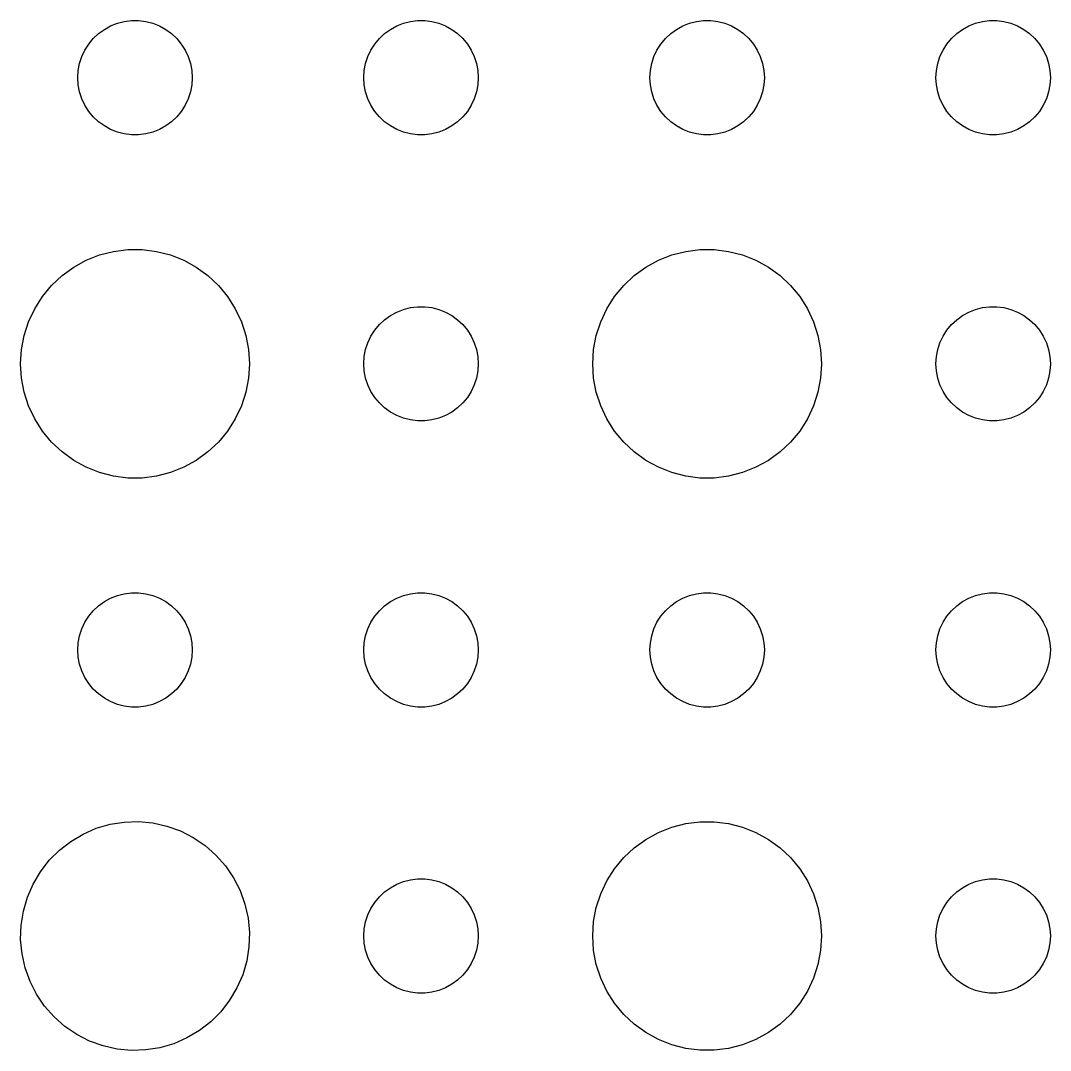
# Model space of a CAD drawing. Header units: metres. Extents: x -54 to 54, y 56 to 164.
# Drawn here: x -3 to 24, y 107 to 134 of the extents above; entities that cross this region are included whole.
import ezdxf

# ---------------------------------------------------------------- set-up
doc = ezdxf.new("R2010")
doc.units = ezdxf.units.M

msp = doc.modelspace()

# ---------------------------------------------------------------- linework, layer by layer
for p, q in [((-0.63866, 133.857), (-0.46352, 133.927)), ((-0.46352, 133.927), (-0.28107, 133.973)), ((-0.28107, 133.973), (-0.09418, 133.997)), ((-0.09418, 133.997), (0.09418, 133.997)), ((0.09418, 133.997), (0.28107, 133.973)), ((0.28107, 133.973), (0.46352, 133.927)), ((0.46352, 133.927), (0.63866, 133.857)), ((6.86133, 133.857), (7.03647, 133.927)), ((7.03647, 133.927), (7.21892, 133.973)), ((7.21892, 133.973), (7.40581, 133.997)), ((7.40581, 133.997), (7.59418, 133.997)), ((7.59418, 133.997), (7.78107, 133.973)), ((7.78107, 133.973), (7.96352, 133.927)), ((7.96352, 133.927), (8.13866, 133.857)), ((14.3613, 133.857), (14.5365, 133.927)), ((14.5365, 133.927), (14.7189, 133.973)), ((14.7189, 133.973), (14.9058, 133.997)), ((14.9058, 133.997), (15.0942, 133.997)), ((15.0942, 133.997), (15.2811, 133.973)), ((15.2811, 133.973), (15.4635, 133.927)), ((15.4635, 133.927), (15.6387, 133.857)), ((21.8613, 133.857), (22.0365, 133.927)), ((22.0365, 133.927), (22.2189, 133.973)), ((22.2189, 133.973), (22.4058, 133.997)), ((22.4058, 133.997), (22.5942, 133.997)), ((22.5942, 133.997), (22.7811, 133.973)), ((22.7811, 133.973), (22.9635, 133.927)), ((22.9635, 133.927), (23.1387, 133.857)), ((-1.09344, 133.527), (-0.95613, 133.656)), ((-0.95613, 133.656), (-0.80373, 133.766)), ((-0.80373, 133.766), (-0.63866, 133.857)), ((0.63866, 133.857), (0.80373, 133.766)), ((0.80373, 133.766), (0.95613, 133.656)), ((0.95613, 133.656), (1.09344, 133.527)), ((6.40654, 133.527), (6.54385, 133.656)), ((6.54385, 133.656), (6.69626, 133.766)), ((6.69626, 133.766), (6.86133, 133.857)), ((8.13866, 133.857), (8.30373, 133.766)), ((8.30373, 133.766), (8.45613, 133.656)), ((8.45613, 133.656), (8.59344, 133.527)), ((13.9065, 133.527), (14.0439, 133.656)), ((14.0439, 133.656), (14.1963, 133.766)), ((14.1963, 133.766), (14.3613, 133.857)), ((15.6387, 133.857), (15.8037, 133.766)), ((15.8037, 133.766), (15.9561, 133.656)), ((15.9561, 133.656), (16.0934, 133.527)), ((21.4065, 133.527), (21.5439, 133.656)), ((21.5439, 133.656), (21.6963, 133.766)), ((21.6963, 133.766), (21.8613, 133.857)), ((23.1387, 133.857), (23.3037, 133.766)), ((23.3037, 133.766), (23.4561, 133.656)), ((23.4561, 133.656), (23.5934, 133.527)), ((-1.31445, 133.223), (-1.21352, 133.382)), ((-1.21352, 133.382), (-1.09344, 133.527)), ((1.09344, 133.527), (1.21352, 133.382)), ((1.21352, 133.382), (1.31445, 133.223)), ((6.18553, 133.223), (6.28647, 133.382)), ((6.28647, 133.382), (6.40654, 133.527)), ((8.59344, 133.527), (8.71352, 133.382)), ((8.71352, 133.382), (8.81445, 133.223)), ((13.6855, 133.223), (13.7865, 133.382)), ((13.7865, 133.382), (13.9065, 133.527)), ((16.0934, 133.527), (16.2135, 133.382)), ((16.2135, 133.382), (16.3145, 133.223)), ((21.1855, 133.223), (21.2865, 133.382)), ((21.2865, 133.382), (21.4065, 133.527)), ((23.5934, 133.527), (23.7135, 133.382)), ((23.7135, 133.382), (23.8145, 133.223)), ((-1.39465, 133.052), (-1.31445, 133.223)), ((1.31445, 133.223), (1.39465, 133.052)), ((6.10533, 133.052), (6.18553, 133.223)), ((8.81445, 133.223), (8.89465, 133.052)), ((13.6053, 133.052), (13.6855, 133.223)), ((16.3145, 133.223), (16.3947, 133.052)), ((21.1053, 133.052), (21.1855, 133.223)), ((23.8145, 133.223), (23.8947, 133.052)), ((-1.48816, 132.688), (-1.45287, 132.873)), ((-1.45287, 132.873), (-1.39465, 133.052)), ((1.39465, 133.052), (1.45287, 132.873)), ((1.45287, 132.873), (1.48816, 132.688)), ((6.01183, 132.688), (6.04712, 132.873)), ((6.04712, 132.873), (6.10533, 133.052)), ((8.89465, 133.052), (8.95287, 132.873)), ((8.95287, 132.873), (8.98816, 132.688)), ((13.5118, 132.688), (13.5471, 132.873)), ((13.5471, 132.873), (13.6053, 133.052)), ((16.3947, 133.052), (16.4529, 132.873)), ((16.4529, 132.873), (16.4882, 132.688)), ((21.0118, 132.688), (21.0471, 132.873)), ((21.0471, 132.873), (21.1053, 133.052)), ((23.8947, 133.052), (23.9529, 132.873)), ((23.9529, 132.873), (23.9882, 132.688)), ((-1.5, 132.5), (-1.48816, 132.688)), ((1.48816, 132.688), (1.5, 132.5)), ((6, 132.5), (6.01183, 132.688)), ((8.98816, 132.688), (9, 132.5)), ((13.5, 132.5), (13.5118, 132.688)), ((16.4882, 132.688), (16.5, 132.5)), ((21, 132.5), (21.0118, 132.688)), ((23.9882, 132.688), (24, 132.5)), ((-1.48816, 132.312), (-1.5, 132.5)), ((-1.45287, 132.127), (-1.48816, 132.312)), ((1.48816, 132.312), (1.45287, 132.127)), ((1.5, 132.5), (1.48816, 132.312)), ((6.01183, 132.312), (6, 132.5)), ((6.04712, 132.127), (6.01183, 132.312)), ((8.98816, 132.312), (8.95287, 132.127)), ((9, 132.5), (8.98816, 132.312)), ((13.5118, 132.312), (13.5, 132.5)), ((13.5471, 132.127), (13.5118, 132.312)), ((16.4882, 132.312), (16.4529, 132.127)), ((16.5, 132.5), (16.4882, 132.312)), ((21.0118, 132.312), (21, 132.5)), ((21.0471, 132.127), (21.0118, 132.312)), ((23.9882, 132.312), (23.9529, 132.127)), ((24, 132.5), (23.9882, 132.312)), ((-1.39465, 131.948), (-1.45287, 132.127)), ((1.45287, 132.127), (1.39465, 131.948)), ((6.10533, 131.948), (6.04712, 132.127)), ((8.95287, 132.127), (8.89465, 131.948)), ((13.6053, 131.948), (13.5471, 132.127)), ((16.4529, 132.127), (16.3947, 131.948)), ((21.1053, 131.948), (21.0471, 132.127)), ((23.9529, 132.127), (23.8947, 131.948)), ((-1.31445, 131.777), (-1.39465, 131.948)), ((-1.21352, 131.618), (-1.31445, 131.777)), ((1.31445, 131.777), (1.21352, 131.618)), ((1.39465, 131.948), (1.31445, 131.777)), ((6.18553, 131.777), (6.10533, 131.948)), ((6.28647, 131.618), (6.18553, 131.777)), ((8.81445, 131.777), (8.71352, 131.618)), ((8.89465, 131.948), (8.81445, 131.777)), ((13.6855, 131.777), (13.6053, 131.948)), ((13.7865, 131.618), (13.6855, 131.777)), ((16.3145, 131.777), (16.2135, 131.618)), ((16.3947, 131.948), (16.3145, 131.777)), ((21.1855, 131.777), (21.1053, 131.948)), ((21.2865, 131.618), (21.1855, 131.777)), ((23.8145, 131.777), (23.7135, 131.618)), ((23.8947, 131.948), (23.8145, 131.777)), ((-1.09344, 131.473), (-1.21352, 131.618)), ((1.21352, 131.618), (1.09344, 131.473)), ((6.40654, 131.473), (6.28647, 131.618)), ((8.71352, 131.618), (8.59344, 131.473)), ((13.9065, 131.473), (13.7865, 131.618)), ((16.2135, 131.618), (16.0934, 131.473)), ((21.4065, 131.473), (21.2865, 131.618)), ((23.7135, 131.618), (23.5934, 131.473)), ((-0.95613, 131.344), (-1.09344, 131.473)), ((-0.80373, 131.234), (-0.95613, 131.344)), ((-0.63866, 131.143), (-0.80373, 131.234)), ((0.80373, 131.234), (0.63866, 131.143)), ((0.95613, 131.344), (0.80373, 131.234)), ((1.09344, 131.473), (0.95613, 131.344)), ((6.54385, 131.344), (6.40654, 131.473)), ((6.69626, 131.234), (6.54385, 131.344)), ((6.86133, 131.143), (6.69626, 131.234)), ((8.30373, 131.234), (8.13866, 131.143)), ((8.45613, 131.344), (8.30373, 131.234)), ((8.59344, 131.473), (8.45613, 131.344)), ((14.0439, 131.344), (13.9065, 131.473)), ((14.1963, 131.234), (14.0439, 131.344)), ((14.3613, 131.143), (14.1963, 131.234)), ((15.8037, 131.234), (15.6387, 131.143)), ((15.9561, 131.344), (15.8037, 131.234)), ((16.0934, 131.473), (15.9561, 131.344)), ((21.5439, 131.344), (21.4065, 131.473)), ((21.6963, 131.234), (21.5439, 131.344)), ((21.8613, 131.143), (21.6963, 131.234)), ((23.3037, 131.234), (23.1387, 131.143)), ((23.4561, 131.344), (23.3037, 131.234)), ((23.5934, 131.473), (23.4561, 131.344)), ((-0.46352, 131.073), (-0.63866, 131.143)), ((-0.28107, 131.027), (-0.46352, 131.073)), ((-0.09418, 131.003), (-0.28107, 131.027)), ((0.09418, 131.003), (-0.09418, 131.003)), ((0.28107, 131.027), (0.09418, 131.003)), ((0.46352, 131.073), (0.28107, 131.027)), ((0.63866, 131.143), (0.46352, 131.073)), ((7.03647, 131.073), (6.86133, 131.143)), ((7.21892, 131.027), (7.03647, 131.073)), ((7.40581, 131.003), (7.21892, 131.027)), ((7.59418, 131.003), (7.40581, 131.003)), ((7.78107, 131.027), (7.59418, 131.003)), ((7.96352, 131.073), (7.78107, 131.027)), ((8.13866, 131.143), (7.96352, 131.073)), ((14.5365, 131.073), (14.3613, 131.143)), ((14.7189, 131.027), (14.5365, 131.073)), ((14.9058, 131.003), (14.7189, 131.027)), ((15.0942, 131.003), (14.9058, 131.003)), ((15.2811, 131.027), (15.0942, 131.003)), ((15.4635, 131.073), (15.2811, 131.027)), ((15.6387, 131.143), (15.4635, 131.073)), ((22.0365, 131.073), (21.8613, 131.143)), ((22.2189, 131.027), (22.0365, 131.073)), ((22.4058, 131.003), (22.2189, 131.027)), ((22.5942, 131.003), (22.4058, 131.003)), ((22.7811, 131.027), (22.5942, 131.003)), ((22.9635, 131.073), (22.7811, 131.027)), ((23.1387, 131.143), (22.9635, 131.073)), ((-0.56213, 127.947), (-0.18837, 127.994)), ((-0.18837, 127.994), (0.18837, 127.994)), ((0.18837, 127.994), (0.56213, 127.947)), ((14.4379, 127.947), (14.8116, 127.994)), ((14.8116, 127.994), (15.1884, 127.994)), ((15.1884, 127.994), (15.5621, 127.947)), ((-1.60747, 127.533), (-1.27733, 127.714)), ((-1.27733, 127.714), (-0.92705, 127.853)), ((-0.92705, 127.853), (-0.56213, 127.947)), ((0.56213, 127.947), (0.92705, 127.853)), ((0.92705, 127.853), (1.27733, 127.714)), ((1.27733, 127.714), (1.60747, 127.533)), ((13.3925, 127.533), (13.7227, 127.714)), ((13.7227, 127.714), (14.0729, 127.853)), ((14.0729, 127.853), (14.4379, 127.947)), ((15.5621, 127.947), (15.927, 127.853)), ((15.927, 127.853), (16.2773, 127.714)), ((16.2773, 127.714), (16.6075, 127.533)), ((-1.91226, 127.312), (-1.60747, 127.533)), ((1.60747, 127.533), (1.91226, 127.312)), ((13.0877, 127.312), (13.3925, 127.533)), ((16.6075, 127.533), (16.9123, 127.312)), ((-2.1869, 127.054), (-1.91226, 127.312)), ((1.91226, 127.312), (2.1869, 127.054)), ((12.8131, 127.054), (13.0877, 127.312)), ((16.9123, 127.312), (17.1869, 127.054)), ((-2.42705, 126.763), (-2.1869, 127.054)), ((2.1869, 127.054), (2.42705, 126.763)), ((12.5729, 126.763), (12.8131, 127.054)), ((17.1869, 127.054), (17.427, 126.763)), ((-2.62891, 126.445), (-2.42705, 126.763)), ((2.42705, 126.763), (2.62891, 126.445)), ((12.3711, 126.445), (12.5729, 126.763)), ((17.427, 126.763), (17.6289, 126.445)), ((-2.78932, 126.104), (-2.62891, 126.445)), ((2.62891, 126.445), (2.78932, 126.104)), ((6.86133, 126.357), (7.03647, 126.427)), ((7.03647, 126.427), (7.21892, 126.473)), ((7.21892, 126.473), (7.40581, 126.497)), ((7.40581, 126.497), (7.59418, 126.497)), ((7.59418, 126.497), (7.78107, 126.473)), ((7.78107, 126.473), (7.96352, 126.427)), ((7.96352, 126.427), (8.13866, 126.357)), ((12.2107, 126.104), (12.3711, 126.445)), ((17.6289, 126.445), (17.7893, 126.104)), ((21.8613, 126.357), (22.0365, 126.427)), ((22.0365, 126.427), (22.2189, 126.473)), ((22.2189, 126.473), (22.4058, 126.497)), ((22.4058, 126.497), (22.5942, 126.497)), ((22.5942, 126.497), (22.7811, 126.473)), ((22.7811, 126.473), (22.9635, 126.427)), ((22.9635, 126.427), (23.1387, 126.357)), ((-2.90575, 125.746), (-2.78932, 126.104)), ((2.78932, 126.104), (2.90575, 125.746)), ((6.40654, 126.027), (6.54385, 126.156)), ((6.54385, 126.156), (6.69626, 126.266)), ((6.69626, 126.266), (6.86133, 126.357)), ((8.13866, 126.357), (8.30373, 126.266)), ((8.30373, 126.266), (8.45613, 126.156)), ((8.45613, 126.156), (8.59344, 126.027)), ((12.0942, 125.746), (12.2107, 126.104)), ((17.7893, 126.104), (17.9057, 125.746)), ((21.4065, 126.027), (21.5439, 126.156)), ((21.5439, 126.156), (21.6963, 126.266)), ((21.6963, 126.266), (21.8613, 126.357)), ((23.1387, 126.357), (23.3037, 126.266)), ((23.3037, 126.266), (23.4561, 126.156)), ((23.4561, 126.156), (23.5934, 126.027)), ((6.18553, 125.723), (6.28647, 125.882)), ((6.28647, 125.882), (6.40654, 126.027)), ((8.59344, 126.027), (8.71352, 125.882)), ((8.71352, 125.882), (8.81445, 125.723)), ((21.1855, 125.723), (21.2865, 125.882)), ((21.2865, 125.882), (21.4065, 126.027)), ((23.5934, 126.027), (23.7135, 125.882)), ((23.7135, 125.882), (23.8145, 125.723)), ((-2.97633, 125.376), (-2.90575, 125.746)), ((2.90575, 125.746), (2.97633, 125.376)), ((6.04712, 125.373), (6.10533, 125.552)), ((6.10533, 125.552), (6.18553, 125.723)), ((8.81445, 125.723), (8.89465, 125.552)), ((8.89465, 125.552), (8.95287, 125.373)), ((12.0237, 125.376), (12.0942, 125.746)), ((17.9057, 125.746), (17.9763, 125.376)), ((21.0471, 125.373), (21.1053, 125.552)), ((21.1053, 125.552), (21.1855, 125.723)), ((23.8145, 125.723), (23.8947, 125.552)), ((23.8947, 125.552), (23.9529, 125.373)), ((-3, 125), (-2.97633, 125.376)), ((2.97633, 125.376), (3, 125)), ((6.01183, 125.188), (6.04712, 125.373)), ((8.95287, 125.373), (8.98816, 125.188)), ((12, 125), (12.0237, 125.376)), ((17.9763, 125.376), (18, 125)), ((21.0118, 125.188), (21.0471, 125.373)), ((23.9529, 125.373), (23.9882, 125.188)), ((6, 125), (6.01183, 125.188)), ((8.98816, 125.188), (9, 125)), ((21, 125), (21.0118, 125.188)), ((23.9882, 125.188), (24, 125)), ((-2.97633, 124.624), (-3, 125)), ((3, 125), (2.97633, 124.624)), ((6.01183, 124.812), (6, 125)), ((6.04712, 124.627), (6.01183, 124.812)), ((8.98816, 124.812), (8.95287, 124.627)), ((9, 125), (8.98816, 124.812)), ((12.0237, 124.624), (12, 125)), ((18, 125), (17.9763, 124.624)), ((21.0118, 124.812), (21, 125)), ((21.0471, 124.627), (21.0118, 124.812)), ((23.9882, 124.812), (23.9529, 124.627)), ((24, 125), (23.9882, 124.812)), ((-2.90575, 124.254), (-2.97633, 124.624)), ((2.97633, 124.624), (2.90575, 124.254)), ((6.10533, 124.448), (6.04712, 124.627)), ((8.95287, 124.627), (8.89465, 124.448)), ((12.0942, 124.254), (12.0237, 124.624)), ((17.9763, 124.624), (17.9057, 124.254)), ((21.1053, 124.448), (21.0471, 124.627)), ((23.9529, 124.627), (23.8947, 124.448)), ((-2.78932, 123.896), (-2.90575, 124.254)), ((2.90575, 124.254), (2.78932, 123.896)), ((6.18553, 124.277), (6.10533, 124.448)), ((6.28647, 124.118), (6.18553, 124.277)), ((8.81445, 124.277), (8.71352, 124.118)), ((8.89465, 124.448), (8.81445, 124.277)), ((12.2107, 123.896), (12.0942, 124.254)), ((17.9057, 124.254), (17.7893, 123.896)), ((21.1855, 124.277), (21.1053, 124.448)), ((21.2865, 124.118), (21.1855, 124.277)), ((23.8145, 124.277), (23.7135, 124.118)), ((23.8947, 124.448), (23.8145, 124.277)), ((6.40654, 123.973), (6.28647, 124.118)), ((6.54385, 123.844), (6.40654, 123.973)), ((8.59344, 123.973), (8.45613, 123.844)), ((8.71352, 124.118), (8.59344, 123.973)), ((21.4065, 123.973), (21.2865, 124.118)), ((21.5439, 123.844), (21.4065, 123.973)), ((23.5934, 123.973), (23.4561, 123.844)), ((23.7135, 124.118), (23.5934, 123.973)), ((-2.62891, 123.555), (-2.78932, 123.896)), ((2.78932, 123.896), (2.62891, 123.555)), ((6.69626, 123.734), (6.54385, 123.844)), ((6.86133, 123.643), (6.69626, 123.734)), ((8.30373, 123.734), (8.13866, 123.643)), ((8.45613, 123.844), (8.30373, 123.734)), ((12.3711, 123.555), (12.2107, 123.896)), ((17.7893, 123.896), (17.6289, 123.555)), ((21.6963, 123.734), (21.5439, 123.844)), ((21.8613, 123.643), (21.6963, 123.734)), ((23.3037, 123.734), (23.1387, 123.643)), ((23.4561, 123.844), (23.3037, 123.734)), ((-2.42705, 123.237), (-2.62891, 123.555)), ((2.62891, 123.555), (2.42705, 123.237)), ((7.03647, 123.573), (6.86133, 123.643)), ((7.21892, 123.527), (7.03647, 123.573)), ((7.40581, 123.503), (7.21892, 123.527)), ((7.59418, 123.503), (7.40581, 123.503)), ((7.78107, 123.527), (7.59418, 123.503)), ((7.96352, 123.573), (7.78107, 123.527)), ((8.13866, 123.643), (7.96352, 123.573)), ((12.5729, 123.237), (12.3711, 123.555)), ((17.6289, 123.555), (17.427, 123.237)), ((22.0365, 123.573), (21.8613, 123.643)), ((22.2189, 123.527), (22.0365, 123.573)), ((22.4058, 123.503), (22.2189, 123.527)), ((22.5942, 123.503), (22.4058, 123.503)), ((22.7811, 123.527), (22.5942, 123.503)), ((22.9635, 123.573), (22.7811, 123.527)), ((23.1387, 123.643), (22.9635, 123.573)), ((-2.1869, 122.946), (-2.42705, 123.237)), ((2.42705, 123.237), (2.1869, 122.946)), ((12.8131, 122.946), (12.5729, 123.237)), ((17.427, 123.237), (17.1869, 122.946)), ((-1.91226, 122.688), (-2.1869, 122.946)), ((2.1869, 122.946), (1.91226, 122.688)), ((13.0877, 122.688), (12.8131, 122.946)), ((17.1869, 122.946), (16.9123, 122.688)), ((-1.60747, 122.467), (-1.91226, 122.688)), ((1.91226, 122.688), (1.60747, 122.467)), ((13.3925, 122.467), (13.0877, 122.688)), ((16.9123, 122.688), (16.6075, 122.467)), ((-1.27733, 122.286), (-1.60747, 122.467)), ((1.60747, 122.467), (1.27733, 122.286)), ((13.7227, 122.286), (13.3925, 122.467)), ((16.6075, 122.467), (16.2773, 122.286)), ((-0.92705, 122.147), (-1.27733, 122.286)), ((-0.56213, 122.053), (-0.92705, 122.147)), ((-0.18837, 122.006), (-0.56213, 122.053)), ((0.56213, 122.053), (0.18837, 122.006)), ((0.92705, 122.147), (0.56213, 122.053)), ((1.27733, 122.286), (0.92705, 122.147)), ((14.0729, 122.147), (13.7227, 122.286)), ((14.4379, 122.053), (14.0729, 122.147)), ((14.8116, 122.006), (14.4379, 122.053)), ((15.5621, 122.053), (15.1884, 122.006)), ((15.927, 122.147), (15.5621, 122.053)), ((16.2773, 122.286), (15.927, 122.147)), ((0.18837, 122.006), (-0.18837, 122.006)), ((15.1884, 122.006), (14.8116, 122.006)), ((-0.80373, 118.766), (-0.63866, 118.857)), ((-0.63866, 118.857), (-0.46352, 118.927)), ((-0.46352, 118.927), (-0.28107, 118.973)), ((-0.28107, 118.973), (-0.09418, 118.997)), ((-0.09418, 118.997), (0.09418, 118.997)), ((0.09418, 118.997), (0.28107, 118.973)), ((0.28107, 118.973), (0.46352, 118.927)), ((0.46352, 118.927), (0.63866, 118.857)), ((0.63866, 118.857), (0.80373, 118.766)), ((6.69626, 118.766), (6.86133, 118.857)), ((6.86133, 118.857), (7.03647, 118.927)), ((7.03647, 118.927), (7.21892, 118.973)), ((7.21892, 118.973), (7.40581, 118.997)), ((7.40581, 118.997), (7.59418, 118.997)), ((7.59418, 118.997), (7.78107, 118.973)), ((7.78107, 118.973), (7.96352, 118.927)), ((7.96352, 118.927), (8.13866, 118.857)), ((8.13866, 118.857), (8.30373, 118.766)), ((14.1963, 118.766), (14.3613, 118.857)), ((14.3613, 118.857), (14.5365, 118.927)), ((14.5365, 118.927), (14.7189, 118.973)), ((14.7189, 118.973), (14.9058, 118.997)), ((14.9058, 118.997), (15.0942, 118.997)), ((15.0942, 118.997), (15.2811, 118.973)), ((15.2811, 118.973), (15.4635, 118.927)), ((15.4635, 118.927), (15.6387, 118.857)), ((15.6387, 118.857), (15.8037, 118.766)), ((21.6963, 118.766), (21.8613, 118.857)), ((21.8613, 118.857), (22.0365, 118.927)), ((22.0365, 118.927), (22.2189, 118.973)), ((22.2189, 118.973), (22.4058, 118.997)), ((22.4058, 118.997), (22.5942, 118.997)), ((22.5942, 118.997), (22.7811, 118.973)), ((22.7811, 118.973), (22.9635, 118.927)), ((22.9635, 118.927), (23.1387, 118.857)), ((23.1387, 118.857), (23.3037, 118.766)), ((-1.09344, 118.527), (-0.95613, 118.656)), ((-0.95613, 118.656), (-0.80373, 118.766)), ((0.80373, 118.766), (0.95613, 118.656)), ((0.95613, 118.656), (1.09344, 118.527)), ((6.40654, 118.527), (6.54385, 118.656)), ((6.54385, 118.656), (6.69626, 118.766)), ((8.30373, 118.766), (8.45613, 118.656)), ((8.45613, 118.656), (8.59344, 118.527)), ((13.9065, 118.527), (14.0439, 118.656)), ((14.0439, 118.656), (14.1963, 118.766)), ((15.8037, 118.766), (15.9561, 118.656)), ((15.9561, 118.656), (16.0934, 118.527)), ((21.4065, 118.527), (21.5439, 118.656)), ((21.5439, 118.656), (21.6963, 118.766)), ((23.3037, 118.766), (23.4561, 118.656)), ((23.4561, 118.656), (23.5934, 118.527)), ((-1.31445, 118.223), (-1.21352, 118.382)), ((-1.21352, 118.382), (-1.09344, 118.527)), ((1.09344, 118.527), (1.21352, 118.382)), ((1.21352, 118.382), (1.31445, 118.223)), ((6.18553, 118.223), (6.28647, 118.382)), ((6.28647, 118.382), (6.40654, 118.527)), ((8.59344, 118.527), (8.71352, 118.382)), ((8.71352, 118.382), (8.81445, 118.223)), ((13.6855, 118.223), (13.7865, 118.382)), ((13.7865, 118.382), (13.9065, 118.527)), ((16.0934, 118.527), (16.2135, 118.382)), ((16.2135, 118.382), (16.3145, 118.223)), ((21.1855, 118.223), (21.2865, 118.382)), ((21.2865, 118.382), (21.4065, 118.527)), ((23.5934, 118.527), (23.7135, 118.382)), ((23.7135, 118.382), (23.8145, 118.223)), ((-1.45287, 117.873), (-1.39465, 118.052)), ((-1.39465, 118.052), (-1.31445, 118.223)), ((1.31445, 118.223), (1.39465, 118.052)), ((1.39465, 118.052), (1.45287, 117.873)), ((6.04712, 117.873), (6.10533, 118.052)), ((6.10533, 118.052), (6.18553, 118.223)), ((8.81445, 118.223), (8.89465, 118.052)), ((8.89465, 118.052), (8.95287, 117.873)), ((13.5471, 117.873), (13.6053, 118.052)), ((13.6053, 118.052), (13.6855, 118.223)), ((16.3145, 118.223), (16.3947, 118.052)), ((16.3947, 118.052), (16.4529, 117.873)), ((21.0471, 117.873), (21.1053, 118.052)), ((21.1053, 118.052), (21.1855, 118.223)), ((23.8145, 118.223), (23.8947, 118.052)), ((23.8947, 118.052), (23.9529, 117.873)), ((-1.48816, 117.688), (-1.45287, 117.873)), ((1.45287, 117.873), (1.48816, 117.688)), ((6.01183, 117.688), (6.04712, 117.873)), ((8.95287, 117.873), (8.98816, 117.688)), ((13.5118, 117.688), (13.5471, 117.873)), ((16.4529, 117.873), (16.4882, 117.688)), ((21.0118, 117.688), (21.0471, 117.873)), ((23.9529, 117.873), (23.9882, 117.688)), ((-1.5, 117.5), (-1.48816, 117.688)), ((-1.48816, 117.312), (-1.5, 117.5)), ((1.48816, 117.688), (1.5, 117.5)), ((1.5, 117.5), (1.48816, 117.312)), ((6, 117.5), (6.01183, 117.688)), ((6.01183, 117.312), (6, 117.5)), ((8.98816, 117.688), (9, 117.5)), ((9, 117.5), (8.98816, 117.312)), ((13.5, 117.5), (13.5118, 117.688)), ((13.5118, 117.312), (13.5, 117.5)), ((16.4882, 117.688), (16.5, 117.5)), ((16.5, 117.5), (16.4882, 117.312)), ((21, 117.5), (21.0118, 117.688)), ((21.0118, 117.312), (21, 117.5)), ((23.9882, 117.688), (24, 117.5)), ((24, 117.5), (23.9882, 117.312)), ((-1.45287, 117.127), (-1.48816, 117.312)), ((1.48816, 117.312), (1.45287, 117.127)), ((6.04712, 117.127), (6.01183, 117.312)), ((8.98816, 117.312), (8.95287, 117.127)), ((13.5471, 117.127), (13.5118, 117.312)), ((16.4882, 117.312), (16.4529, 117.127)), ((21.0471, 117.127), (21.0118, 117.312)), ((23.9882, 117.312), (23.9529, 117.127)), ((-1.39465, 116.948), (-1.45287, 117.127)), ((-1.31445, 116.777), (-1.39465, 116.948)), ((1.39465, 116.948), (1.31445, 116.777)), ((1.45287, 117.127), (1.39465, 116.948)), ((6.10533, 116.948), (6.04712, 117.127)), ((6.18553, 116.777), (6.10533, 116.948)), ((8.89465, 116.948), (8.81445, 116.777)), ((8.95287, 117.127), (8.89465, 116.948)), ((13.6053, 116.948), (13.5471, 117.127)), ((13.6855, 116.777), (13.6053, 116.948)), ((16.3947, 116.948), (16.3145, 116.777)), ((16.4529, 117.127), (16.3947, 116.948)), ((21.1053, 116.948), (21.0471, 117.127)), ((21.1855, 116.777), (21.1053, 116.948)), ((23.8947, 116.948), (23.8145, 116.777)), ((23.9529, 117.127), (23.8947, 116.948)), ((-1.21352, 116.618), (-1.31445, 116.777)), ((1.31445, 116.777), (1.21352, 116.618)), ((6.28647, 116.618), (6.18553, 116.777)), ((8.81445, 116.777), (8.71352, 116.618)), ((13.7865, 116.618), (13.6855, 116.777)), ((16.3145, 116.777), (16.2135, 116.618)), ((21.2865, 116.618), (21.1855, 116.777)), ((23.8145, 116.777), (23.7135, 116.618)), ((-1.09344, 116.473), (-1.21352, 116.618)), ((-0.95613, 116.344), (-1.09344, 116.473)), ((1.09344, 116.473), (0.95613, 116.344)), ((1.21352, 116.618), (1.09344, 116.473)), ((6.40654, 116.473), (6.28647, 116.618)), ((6.54385, 116.344), (6.40654, 116.473)), ((8.59344, 116.473), (8.45613, 116.344)), ((8.71352, 116.618), (8.59344, 116.473)), ((13.9065, 116.473), (13.7865, 116.618)), ((14.0439, 116.344), (13.9065, 116.473)), ((16.0934, 116.473), (15.9561, 116.344)), ((16.2135, 116.618), (16.0934, 116.473)), ((21.4065, 116.473), (21.2865, 116.618)), ((21.5439, 116.344), (21.4065, 116.473)), ((23.5934, 116.473), (23.4561, 116.344)), ((23.7135, 116.618), (23.5934, 116.473)), ((-0.80373, 116.234), (-0.95613, 116.344)), ((-0.63866, 116.143), (-0.80373, 116.234)), ((-0.46352, 116.073), (-0.63866, 116.143)), ((0.63866, 116.143), (0.46352, 116.073)), ((0.80373, 116.234), (0.63866, 116.143)), ((0.95613, 116.344), (0.80373, 116.234)), ((6.69626, 116.234), (6.54385, 116.344)), ((6.86133, 116.143), (6.69626, 116.234)), ((7.03647, 116.073), (6.86133, 116.143)), ((8.13866, 116.143), (7.96352, 116.073)), ((8.30373, 116.234), (8.13866, 116.143)), ((8.45613, 116.344), (8.30373, 116.234)), ((14.1963, 116.234), (14.0439, 116.344)), ((14.3613, 116.143), (14.1963, 116.234)), ((14.5365, 116.073), (14.3613, 116.143)), ((15.6387, 116.143), (15.4635, 116.073)), ((15.8037, 116.234), (15.6387, 116.143)), ((15.9561, 116.344), (15.8037, 116.234)), ((21.6963, 116.234), (21.5439, 116.344)), ((21.8613, 116.143), (21.6963, 116.234)), ((22.0365, 116.073), (21.8613, 116.143)), ((23.1387, 116.143), (22.9635, 116.073)), ((23.3037, 116.234), (23.1387, 116.143)), ((23.4561, 116.344), (23.3037, 116.234)), ((-0.28107, 116.027), (-0.46352, 116.073)), ((-0.09418, 116.003), (-0.28107, 116.027)), ((0.09418, 116.003), (-0.09418, 116.003)), ((0.28107, 116.027), (0.09418, 116.003)), ((0.46352, 116.073), (0.28107, 116.027)), ((7.21892, 116.027), (7.03647, 116.073)), ((7.40581, 116.003), (7.21892, 116.027)), ((7.59418, 116.003), (7.40581, 116.003)), ((7.78107, 116.027), (7.59418, 116.003)), ((7.96352, 116.073), (7.78107, 116.027)), ((14.7189, 116.027), (14.5365, 116.073)), ((14.9058, 116.003), (14.7189, 116.027)), ((15.0942, 116.003), (14.9058, 116.003)), ((15.2811, 116.027), (15.0942, 116.003)), ((15.4635, 116.073), (15.2811, 116.027)), ((22.2189, 116.027), (22.0365, 116.073)), ((22.4058, 116.003), (22.2189, 116.027)), ((22.5942, 116.003), (22.4058, 116.003)), ((22.7811, 116.027), (22.5942, 116.003)), ((22.9635, 116.073), (22.7811, 116.027)), ((-1.0162, 112.823), (-0.65442, 112.928)), ((-0.65442, 112.928), (-0.28232, 112.987)), ((-0.28232, 112.987), (0.09422, 112.999)), ((0.09422, 112.999), (0.4693, 112.963)), ((0.4693, 112.963), (0.83696, 112.881)), ((0.83696, 112.881), (1.19144, 112.753)), ((14.0729, 112.853), (14.4379, 112.947)), ((14.4379, 112.947), (14.8116, 112.994)), ((14.8116, 112.994), (15.1884, 112.994)), ((15.1884, 112.994), (15.5621, 112.947)), ((15.5621, 112.947), (15.927, 112.853)), ((-1.68625, 112.481), (-1.36197, 112.673)), ((-1.36197, 112.673), (-1.0162, 112.823)), ((1.19144, 112.753), (1.52711, 112.582)), ((13.3925, 112.533), (13.7227, 112.714)), ((13.7227, 112.714), (14.0729, 112.853)), ((15.927, 112.853), (16.2773, 112.714)), ((16.2773, 112.714), (16.6075, 112.533)), ((-1.98393, 112.25), (-1.68625, 112.481)), ((1.52711, 112.582), (1.83871, 112.37)), ((1.83871, 112.37), (2.12131, 112.121)), ((13.0877, 112.312), (13.3925, 112.533)), ((16.6075, 112.533), (16.9123, 112.312)), ((-2.25032, 111.984), (-1.98393, 112.25)), ((2.12131, 112.121), (2.37045, 111.839)), ((12.5729, 111.763), (12.8131, 112.054)), ((12.8131, 112.054), (13.0877, 112.312)), ((16.9123, 112.312), (17.1869, 112.054)), ((17.1869, 112.054), (17.427, 111.763)), ((-2.48123, 111.686), (-2.25032, 111.984)), ((2.37045, 111.839), (2.58221, 111.527)), ((-2.673, 111.362), (-2.48123, 111.686)), ((2.58221, 111.527), (2.75325, 111.191)), ((12.3711, 111.445), (12.5729, 111.763)), ((17.427, 111.763), (17.6289, 111.445)), ((-2.82263, 111.016), (-2.673, 111.362)), ((6.54385, 111.156), (6.69626, 111.266)), ((6.69626, 111.266), (6.86133, 111.357)), ((6.86133, 111.357), (7.03647, 111.427)), ((7.03647, 111.427), (7.21892, 111.473)), ((7.21892, 111.473), (7.40581, 111.497)), ((7.40581, 111.497), (7.59418, 111.497)), ((7.59418, 111.497), (7.78107, 111.473)), ((7.78107, 111.473), (7.96352, 111.427)), ((7.96352, 111.427), (8.13866, 111.357)), ((8.13866, 111.357), (8.30373, 111.266)), ((8.30373, 111.266), (8.45613, 111.156)), ((12.2107, 111.104), (12.3711, 111.445)), ((17.6289, 111.445), (17.7893, 111.104)), ((21.5439, 111.156), (21.6963, 111.266)), ((21.6963, 111.266), (21.8613, 111.357)), ((21.8613, 111.357), (22.0365, 111.427)), ((22.0365, 111.427), (22.2189, 111.473)), ((22.2189, 111.473), (22.4058, 111.497)), ((22.4058, 111.497), (22.5942, 111.497)), ((22.5942, 111.497), (22.7811, 111.473)), ((22.7811, 111.473), (22.9635, 111.427)), ((22.9635, 111.427), (23.1387, 111.357)), ((23.1387, 111.357), (23.3037, 111.266)), ((23.3037, 111.266), (23.4561, 111.156)), ((-2.92773, 110.654), (-2.82263, 111.016)), ((2.75325, 111.191), (2.88087, 110.837)), ((6.28647, 110.882), (6.40654, 111.027)), ((6.40654, 111.027), (6.54385, 111.156)), ((8.45613, 111.156), (8.59344, 111.027)), ((8.59344, 111.027), (8.71352, 110.882)), ((12.0942, 110.746), (12.2107, 111.104)), ((17.7893, 111.104), (17.9057, 110.746)), ((21.2865, 110.882), (21.4065, 111.027)), ((21.4065, 111.027), (21.5439, 111.156)), ((23.4561, 111.156), (23.5934, 111.027)), ((23.5934, 111.027), (23.7135, 110.882)), ((2.88087, 110.837), (2.96306, 110.469)), ((6.10533, 110.552), (6.18553, 110.723)), ((6.18553, 110.723), (6.28647, 110.882)), ((8.71352, 110.882), (8.81445, 110.723)), ((8.81445, 110.723), (8.89465, 110.552)), ((12.0237, 110.376), (12.0942, 110.746)), ((17.9057, 110.746), (17.9763, 110.376)), ((21.1053, 110.552), (21.1855, 110.723)), ((21.1855, 110.723), (21.2865, 110.882)), ((23.7135, 110.882), (23.8145, 110.723)), ((23.8145, 110.723), (23.8947, 110.552)), ((-2.98668, 110.282), (-2.92773, 110.654)), ((2.96306, 110.469), (2.9985, 110.094)), ((6.04712, 110.373), (6.10533, 110.552)), ((8.89465, 110.552), (8.95287, 110.373)), ((21.0471, 110.373), (21.1053, 110.552)), ((23.8947, 110.552), (23.9529, 110.373)), ((-2.9985, 109.906), (-2.98668, 110.282)), ((6, 110), (6.01183, 110.188)), ((6.01183, 110.188), (6.04712, 110.373)), ((8.95287, 110.373), (8.98816, 110.188)), ((8.98816, 110.188), (9, 110)), ((12, 110), (12.0237, 110.376)), ((17.9763, 110.376), (18, 110)), ((21, 110), (21.0118, 110.188)), ((21.0118, 110.188), (21.0471, 110.373)), ((23.9529, 110.373), (23.9882, 110.188)), ((23.9882, 110.188), (24, 110)), ((-2.96306, 109.531), (-2.9985, 109.906)), ((2.9985, 110.094), (2.98668, 109.718)), ((6.01183, 109.812), (6, 110)), ((9, 110), (8.98816, 109.812)), ((12.0237, 109.624), (12, 110)), ((18, 110), (17.9763, 109.624)), ((21.0118, 109.812), (21, 110)), ((24, 110), (23.9882, 109.812)), ((2.98668, 109.718), (2.92773, 109.346)), ((6.04712, 109.627), (6.01183, 109.812)), ((6.10533, 109.448), (6.04712, 109.627)), ((8.95287, 109.627), (8.89465, 109.448)), ((8.98816, 109.812), (8.95287, 109.627)), ((12.0942, 109.254), (12.0237, 109.624)), ((17.9763, 109.624), (17.9057, 109.254)), ((21.0471, 109.627), (21.0118, 109.812)), ((21.1053, 109.448), (21.0471, 109.627)), ((23.9529, 109.627), (23.8947, 109.448)), ((23.9882, 109.812), (23.9529, 109.627)), ((-2.88087, 109.163), (-2.96306, 109.531)), ((6.18553, 109.277), (6.10533, 109.448)), ((8.89465, 109.448), (8.81445, 109.277)), ((21.1855, 109.277), (21.1053, 109.448)), ((23.8947, 109.448), (23.8145, 109.277)), ((-2.75325, 108.809), (-2.88087, 109.163)), ((2.92773, 109.346), (2.82263, 108.984)), ((6.28647, 109.118), (6.18553, 109.277)), ((6.40654, 108.973), (6.28647, 109.118)), ((8.71352, 109.118), (8.59344, 108.973)), ((8.81445, 109.277), (8.71352, 109.118)), ((12.2107, 108.896), (12.0942, 109.254)), ((17.9057, 109.254), (17.7893, 108.896)), ((21.2865, 109.118), (21.1855, 109.277)), ((21.4065, 108.973), (21.2865, 109.118)), ((23.7135, 109.118), (23.5934, 108.973)), ((23.8145, 109.277), (23.7135, 109.118)), ((2.82263, 108.984), (2.673, 108.638)), ((6.54385, 108.844), (6.40654, 108.973)), ((6.69626, 108.734), (6.54385, 108.844)), ((8.45613, 108.844), (8.30373, 108.734)), ((8.59344, 108.973), (8.45613, 108.844)), ((12.3711, 108.555), (12.2107, 108.896)), ((17.7893, 108.896), (17.6289, 108.555)), ((21.5439, 108.844), (21.4065, 108.973)), ((21.6963, 108.734), (21.5439, 108.844)), ((23.4561, 108.844), (23.3037, 108.734)), ((23.5934, 108.973), (23.4561, 108.844)), ((-2.58221, 108.473), (-2.75325, 108.809)), ((2.673, 108.638), (2.48123, 108.314)), ((6.86133, 108.643), (6.69626, 108.734)), ((7.03647, 108.573), (6.86133, 108.643)), ((7.21892, 108.527), (7.03647, 108.573)), ((7.96352, 108.573), (7.78107, 108.527)), ((8.13866, 108.643), (7.96352, 108.573)), ((8.30373, 108.734), (8.13866, 108.643)), ((12.5729, 108.237), (12.3711, 108.555)), ((17.6289, 108.555), (17.427, 108.237)), ((21.8613, 108.643), (21.6963, 108.734)), ((22.0365, 108.573), (21.8613, 108.643)), ((22.2189, 108.527), (22.0365, 108.573)), ((22.9635, 108.573), (22.7811, 108.527)), ((23.1387, 108.643), (22.9635, 108.573)), ((23.3037, 108.734), (23.1387, 108.643)), ((-2.37045, 108.161), (-2.58221, 108.473)), ((2.48123, 108.314), (2.25032, 108.016)), ((7.40581, 108.503), (7.21892, 108.527)), ((7.59418, 108.503), (7.40581, 108.503)), ((7.78107, 108.527), (7.59418, 108.503)), ((22.4058, 108.503), (22.2189, 108.527)), ((22.5942, 108.503), (22.4058, 108.503)), ((22.7811, 108.527), (22.5942, 108.503)), ((-2.12131, 107.879), (-2.37045, 108.161)), ((2.25032, 108.016), (1.98393, 107.75)), ((12.8131, 107.946), (12.5729, 108.237)), ((17.427, 108.237), (17.1869, 107.946)), ((-1.83871, 107.63), (-2.12131, 107.879)), ((1.98393, 107.75), (1.68625, 107.519)), ((13.0877, 107.688), (12.8131, 107.946)), ((17.1869, 107.946), (16.9123, 107.688)), ((-1.52711, 107.418), (-1.83871, 107.63)), ((1.68625, 107.519), (1.36197, 107.327)), ((13.3925, 107.467), (13.0877, 107.688)), ((13.7227, 107.286), (13.3925, 107.467)), ((16.6075, 107.467), (16.2773, 107.286)), ((16.9123, 107.688), (16.6075, 107.467)), ((-1.19144, 107.247), (-1.52711, 107.418)), ((-0.83696, 107.119), (-1.19144, 107.247)), ((1.36197, 107.327), (1.0162, 107.177)), ((14.0729, 107.147), (13.7227, 107.286)), ((16.2773, 107.286), (15.927, 107.147)), ((-0.4693, 107.037), (-0.83696, 107.119)), ((-0.09422, 107.001), (-0.4693, 107.037)), ((0.28232, 107.013), (-0.09422, 107.001)), ((0.65442, 107.072), (0.28232, 107.013)), ((1.0162, 107.177), (0.65442, 107.072)), ((14.4379, 107.053), (14.0729, 107.147)), ((14.8116, 107.006), (14.4379, 107.053)), ((15.1884, 107.006), (14.8116, 107.006)), ((15.5621, 107.053), (15.1884, 107.006)), ((15.927, 107.147), (15.5621, 107.053))]:
    msp.add_line(p, q)

doc.saveas('drawing.dxf')
